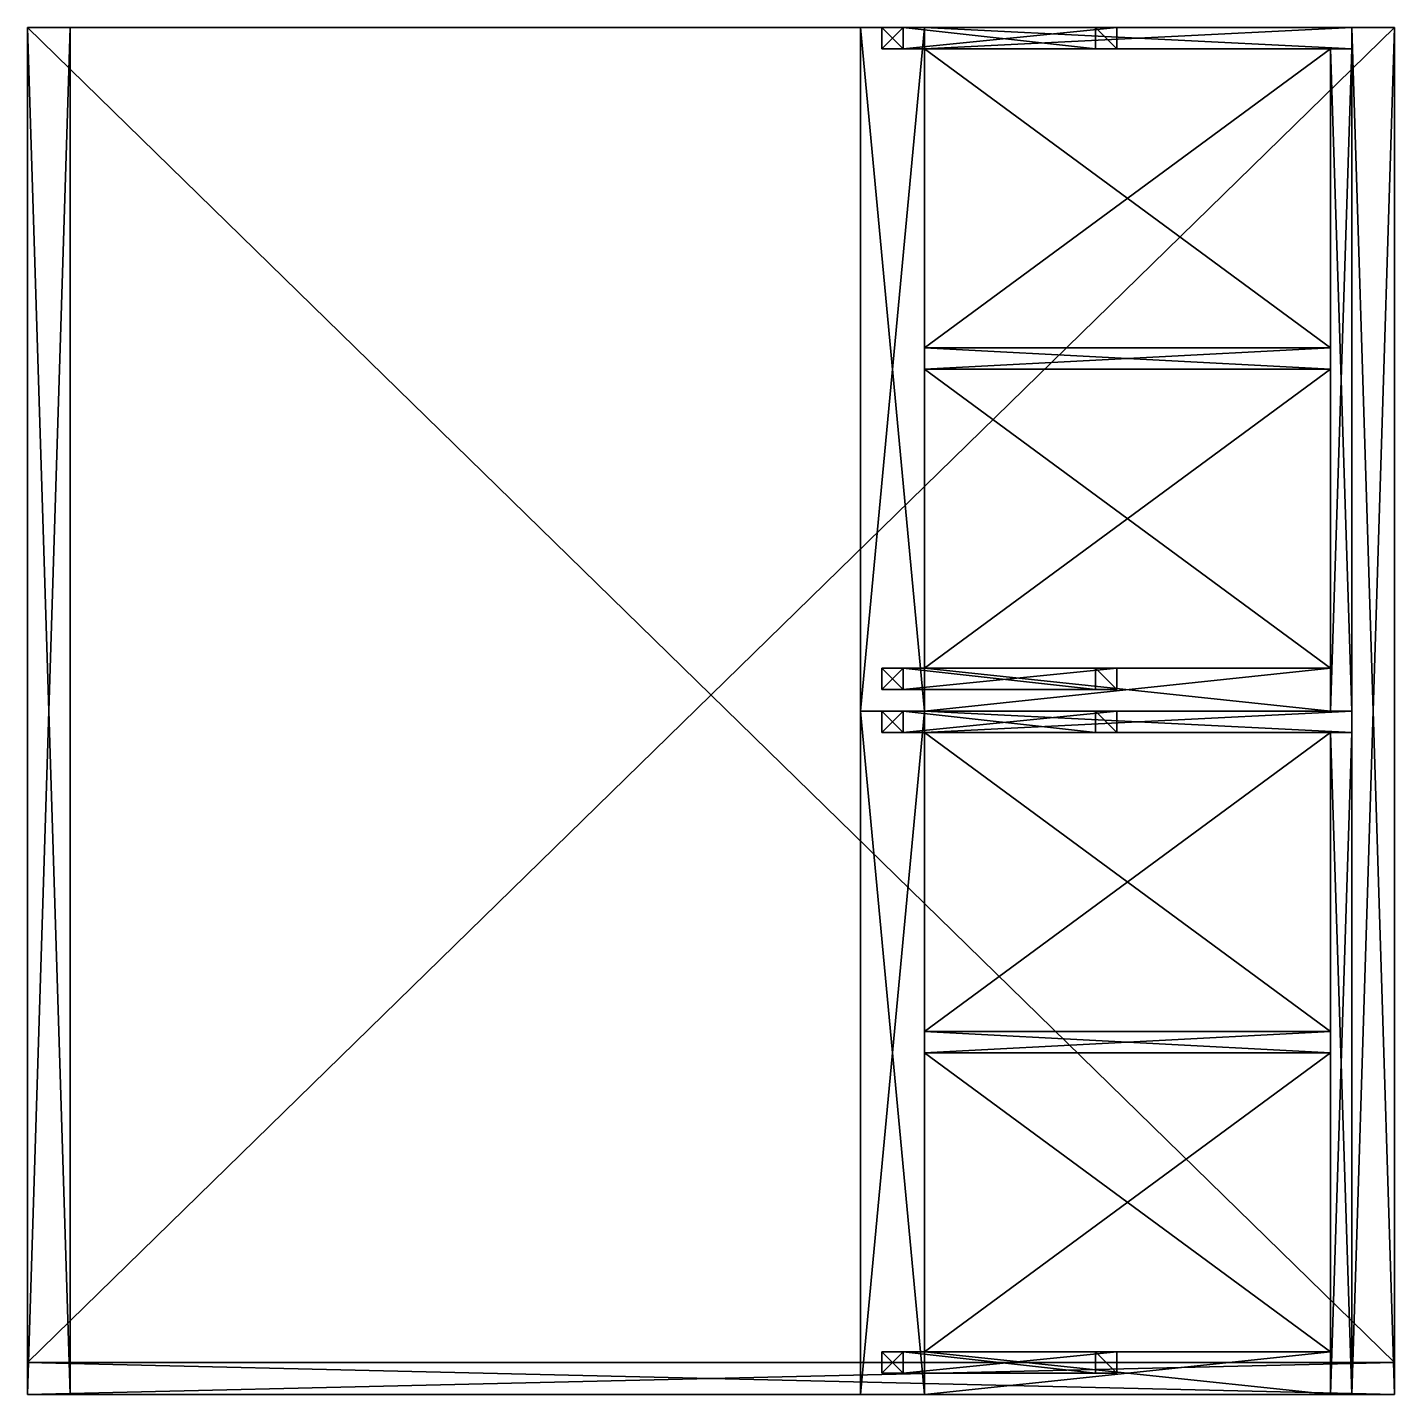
# Model space of a CAD drawing. Extents: x -448 to 576, y 64 to 1088.
import ezdxf

# ---------------------------------------------------------------- set-up
doc = ezdxf.new("R2010")
doc.units = 0

msp = doc.modelspace()

# ---------------------------------------------------------------- meshes
at = {"layer": 'OBJECT000', "color": 50}
mesh = msp.add_polyface(dxfattribs=at)
corners = [(-448, 64, 256), (-448, 88, 256), (576, 88, 256), (576, 64, 256), (-448, 88, 224), (-448, 64, 224), (576, 64, 224), (576, 88, 224)]
mesh.append_faces([[corners[k] for k in face] for face in [(1, 3, 0), (5, 7, 4), (4, 0, 5), (6, 2, 7), (7, 1, 4), (5, 3, 6)]], dxfattribs={"vtx0": -1})
mesh.append_faces([[corners[k] for k in face] for face in [(1, 2, 3), (5, 6, 7), (4, 1, 0), (6, 3, 2), (7, 2, 1), (5, 0, 3)]], dxfattribs={"vtx2": -1})
at = {"layer": 'OBJECT001', "color": 50}
mesh = msp.add_polyface(dxfattribs=at)
corners = [(-448, 64, 224), (-448, 64), (-448, 1088), (-448, 1088, 224), (-416, 1088), (-416, 1088, 224), (-416, 64), (-416, 64, 224)]
mesh.append_faces([[corners[k] for k in face] for face in [(1, 3, 0), (2, 5, 3), (1, 7, 6), (0, 5, 7), (2, 6, 4), (4, 7, 5)]], dxfattribs={"vtx0": -1})
mesh.append_faces([[corners[k] for k in face] for face in [(1, 2, 3), (2, 4, 5), (1, 0, 7), (0, 3, 5), (2, 1, 6), (4, 6, 7)]], dxfattribs={"vtx2": -1})
at = {"layer": 'OBJECT002', "color": 50}
mesh = msp.add_polyface(dxfattribs=at)
corners = [(-448, 64), (-448, 64, -224), (-448, 1088, -224), (-448, 1088), (-416, 1088, -224), (-416, 1088), (-416, 64, -224), (-416, 64)]
mesh.append_faces([[corners[k] for k in face] for face in [(1, 3, 0), (2, 5, 3), (1, 7, 6), (0, 5, 7), (2, 6, 4), (4, 7, 5)]], dxfattribs={"vtx0": -1})
mesh.append_faces([[corners[k] for k in face] for face in [(1, 2, 3), (2, 4, 5), (1, 0, 7), (0, 3, 5), (2, 1, 6), (4, 6, 7)]], dxfattribs={"vtx2": -1})
at = {"layer": 'OBJECT003', "color": 50}
mesh = msp.add_polyface(dxfattribs=at)
corners = [(-448, 64, -224), (-448, 88, -224), (576, 88, -224), (576, 64, -224), (-448, 88, -256), (-448, 64, -256), (576, 64, -256), (576, 88, -256)]
mesh.append_faces([[corners[k] for k in face] for face in [(1, 3, 0), (5, 7, 4), (4, 0, 5), (6, 2, 7), (7, 1, 4), (5, 3, 6)]], dxfattribs={"vtx0": -1})
mesh.append_faces([[corners[k] for k in face] for face in [(1, 2, 3), (5, 6, 7), (4, 1, 0), (6, 3, 2), (7, 2, 1), (5, 0, 3)]], dxfattribs={"vtx2": -1})
at = {"layer": 'OBJECT004', "color": 50}
mesh = msp.add_polyface(dxfattribs=at)
corners = [(-448, 1088, -256), (-448, 88, -256), (576, 88, -256), (576, 1088, -256), (-448, 88, -224), (-448, 1088, -224), (576, 1088, -224), (576, 88, -224)]
mesh.append_faces([[corners[k] for k in face] for face in [(1, 3, 0), (1, 5, 4), (3, 7, 6), (0, 6, 5), (2, 4, 7), (5, 7, 4)]], dxfattribs={"vtx0": -1})
mesh.append_faces([[corners[k] for k in face] for face in [(1, 2, 3), (1, 0, 5), (3, 2, 7), (0, 3, 6), (2, 1, 4), (5, 6, 7)]], dxfattribs={"vtx2": -1})
at = {"layer": 'OBJECT005', "color": 50}
mesh = msp.add_polyface(dxfattribs=at)
corners = [(544, 64), (544, 64, -224), (544, 1088, -224), (544, 1088), (576, 1088, -224), (576, 1088), (576, 64, -224), (576, 64)]
mesh.append_faces([[corners[k] for k in face] for face in [(1, 3, 0), (2, 5, 3), (1, 7, 6), (0, 5, 7), (2, 6, 4), (4, 7, 5)]], dxfattribs={"vtx0": -1})
mesh.append_faces([[corners[k] for k in face] for face in [(1, 2, 3), (2, 4, 5), (1, 0, 7), (0, 3, 5), (2, 1, 6), (4, 6, 7)]], dxfattribs={"vtx2": -1})
at = {"layer": 'OBJECT006', "color": 50}
mesh = msp.add_polyface(dxfattribs=at)
corners = [(544, 64, 224), (544, 64), (544, 1088), (544, 1088, 224), (576, 1088), (576, 1088, 224), (576, 64), (576, 64, 224)]
mesh.append_faces([[corners[k] for k in face] for face in [(1, 3, 0), (2, 5, 3), (1, 7, 6), (0, 5, 7), (2, 6, 4), (4, 7, 5)]], dxfattribs={"vtx0": -1})
mesh.append_faces([[corners[k] for k in face] for face in [(1, 2, 3), (2, 4, 5), (1, 0, 7), (0, 3, 5), (2, 1, 6), (4, 6, 7)]], dxfattribs={"vtx2": -1})
at = {"layer": 'OBJECT007', "color": 50}
mesh = msp.add_polyface(dxfattribs=at)
corners = [(-448, 88, 256), (-448, 1088, 256), (576, 1088, 256), (576, 88, 256), (-448, 1088, 224), (-448, 88, 224), (576, 88, 224), (576, 1088, 224)]
mesh.append_faces([[corners[k] for k in face] for face in [(1, 3, 0), (1, 5, 4), (3, 7, 6), (2, 4, 7), (0, 6, 5), (5, 7, 4)]], dxfattribs={"vtx0": -1})
mesh.append_faces([[corners[k] for k in face] for face in [(1, 2, 3), (1, 0, 5), (3, 2, 7), (2, 1, 4), (0, 3, 6), (5, 6, 7)]], dxfattribs={"vtx2": -1})
at = {"layer": 'OBJECT008', "color": 50}
mesh = msp.add_polyface(dxfattribs=at)
corners = [(192, 592, -32), (192, 608, -32), (208, 608, -32), (208, 592, -32), (192, 608, -224), (192, 592, -224), (208, 592, -224), (208, 608, -224)]
mesh.append_faces([[corners[k] for k in face] for face in [(1, 3, 0), (5, 7, 4), (4, 0, 5), (6, 2, 7), (7, 1, 4), (5, 3, 6)]], dxfattribs={"vtx0": -1})
mesh.append_faces([[corners[k] for k in face] for face in [(1, 2, 3), (5, 6, 7), (4, 1, 0), (6, 3, 2), (7, 2, 1), (5, 0, 3)]], dxfattribs={"vtx2": -1})
at = {"layer": 'OBJECT009', "color": 50}
mesh = msp.add_polyface(dxfattribs=at)
corners = [(208, 592, -88), (208, 608, -88), (352, 608, -32), (352, 592, -32), (208, 608, -96), (208, 592, -96), (368, 592, -32), (368, 608, -32)]
mesh.append_faces([[corners[k] for k in face] for face in [(1, 3, 0), (5, 7, 4), (4, 0, 5), (2, 6, 3), (7, 1, 4), (3, 5, 0)]], dxfattribs={"vtx0": -1})
mesh.append_faces([[corners[k] for k in face] for face in [(1, 2, 3), (5, 6, 7), (4, 1, 0), (2, 7, 6), (7, 2, 1), (3, 6, 5)]], dxfattribs={"vtx2": -1})
at = {"layer": 'OBJECT010', "color": 50}
mesh = msp.add_polyface(dxfattribs=at)
corners = [(224, 576), (224, 608), (528, 608), (528, 576), (224, 608, -32), (224, 576, -32), (528, 576, -32), (528, 608, -32)]
mesh.append_faces([[corners[k] for k in face] for face in [(1, 3, 0), (5, 7, 4), (6, 2, 7), (4, 0, 5), (7, 1, 4), (5, 3, 6)]], dxfattribs={"vtx0": -1})
mesh.append_faces([[corners[k] for k in face] for face in [(1, 2, 3), (5, 6, 7), (6, 3, 2), (4, 1, 0), (7, 2, 1), (5, 0, 3)]], dxfattribs={"vtx2": -1})
at = {"layer": 'OBJECT011', "color": 50}
mesh = msp.add_polyface(dxfattribs=at)
corners = [(176, 576), (176, 1088), (224, 1088), (224, 576), (176, 1088, -32), (176, 576, -32), (224, 576, -32), (224, 1088, -32)]
mesh.append_faces([[corners[k] for k in face] for face in [(1, 3, 0), (5, 7, 4), (6, 2, 7), (4, 0, 5), (7, 1, 4), (5, 3, 6)]], dxfattribs={"vtx0": -1})
mesh.append_faces([[corners[k] for k in face] for face in [(1, 2, 3), (5, 6, 7), (6, 3, 2), (4, 1, 0), (7, 2, 1), (5, 0, 3)]], dxfattribs={"vtx2": -1})
at = {"layer": 'OBJECT012', "color": 50}
mesh = msp.add_polyface(dxfattribs=at)
corners = [(224, 608, -8), (224, 832, -8), (528, 832, -8), (528, 608, -8), (224, 832, -24), (224, 608, -24), (528, 608, -24), (528, 832, -24)]
mesh.append_faces([[corners[k] for k in face] for face in [(1, 3, 0), (5, 7, 4), (6, 2, 7), (4, 0, 5), (7, 1, 4), (5, 3, 6)]], dxfattribs={"vtx0": -1})
mesh.append_faces([[corners[k] for k in face] for face in [(1, 2, 3), (5, 6, 7), (6, 3, 2), (4, 1, 0), (7, 2, 1), (5, 0, 3)]], dxfattribs={"vtx2": -1})
at = {"layer": 'OBJECT013', "color": 50}
mesh = msp.add_polyface(dxfattribs=at)
corners = [(224, 832), (224, 848), (528, 848), (528, 832), (224, 848, -32), (224, 832, -32), (528, 832, -32), (528, 848, -32)]
mesh.append_faces([[corners[k] for k in face] for face in [(1, 3, 0), (5, 7, 4), (6, 2, 7), (4, 0, 5), (7, 1, 4), (5, 3, 6)]], dxfattribs={"vtx0": -1})
mesh.append_faces([[corners[k] for k in face] for face in [(1, 2, 3), (5, 6, 7), (6, 3, 2), (4, 1, 0), (7, 2, 1), (5, 0, 3)]], dxfattribs={"vtx2": -1})
at = {"layer": 'OBJECT014', "color": 50}
mesh = msp.add_polyface(dxfattribs=at)
corners = [(528, 576), (528, 1072), (544, 1072), (544, 576), (528, 1072, -32), (528, 576, -32), (544, 576, -32), (544, 1072, -32)]
mesh.append_faces([[corners[k] for k in face] for face in [(1, 3, 0), (5, 7, 4), (4, 0, 5), (6, 2, 7), (7, 1, 4), (5, 3, 6)]], dxfattribs={"vtx0": -1})
mesh.append_faces([[corners[k] for k in face] for face in [(1, 2, 3), (5, 6, 7), (4, 1, 0), (6, 3, 2), (7, 2, 1), (5, 0, 3)]], dxfattribs={"vtx2": -1})
at = {"layer": 'OBJECT015', "color": 50}
mesh = msp.add_polyface(dxfattribs=at)
corners = [(224, 848, -8), (224, 1072, -8), (528, 1072, -8), (528, 848, -8), (224, 1072, -24), (224, 848, -24), (528, 848, -24), (528, 1072, -24)]
mesh.append_faces([[corners[k] for k in face] for face in [(1, 3, 0), (5, 7, 4), (6, 2, 7), (4, 0, 5), (7, 1, 4), (5, 3, 6)]], dxfattribs={"vtx0": -1})
mesh.append_faces([[corners[k] for k in face] for face in [(1, 2, 3), (5, 6, 7), (6, 3, 2), (4, 1, 0), (7, 2, 1), (5, 0, 3)]], dxfattribs={"vtx2": -1})
at = {"layer": 'OBJECT016', "color": 50}
mesh = msp.add_polyface(dxfattribs=at)
corners = [(224, 1072), (224, 1088), (544, 1088), (544, 1072), (224, 1088, -32), (224, 1072, -32), (544, 1072, -32), (544, 1088, -32)]
mesh.append_faces([[corners[k] for k in face] for face in [(1, 3, 0), (5, 7, 4), (4, 0, 5), (6, 2, 7), (7, 1, 4), (5, 3, 6)]], dxfattribs={"vtx0": -1})
mesh.append_faces([[corners[k] for k in face] for face in [(1, 2, 3), (5, 6, 7), (4, 1, 0), (6, 3, 2), (7, 2, 1), (5, 0, 3)]], dxfattribs={"vtx2": -1})
at = {"layer": 'OBJECT017', "color": 50}
mesh = msp.add_polyface(dxfattribs=at)
corners = [(208, 1072, -88), (208, 1088, -88), (352, 1088, -32), (352, 1072, -32), (208, 1088, -96), (208, 1072, -96), (368, 1072, -32), (368, 1088, -32)]
mesh.append_faces([[corners[k] for k in face] for face in [(1, 3, 0), (5, 7, 4), (4, 0, 5), (2, 6, 3), (7, 1, 4), (3, 5, 0)]], dxfattribs={"vtx0": -1})
mesh.append_faces([[corners[k] for k in face] for face in [(1, 2, 3), (5, 6, 7), (4, 1, 0), (2, 7, 6), (7, 2, 1), (3, 6, 5)]], dxfattribs={"vtx2": -1})
at = {"layer": 'OBJECT018', "color": 50}
mesh = msp.add_polyface(dxfattribs=at)
corners = [(192, 1072, -32), (192, 1088, -32), (208, 1088, -32), (208, 1072, -32), (192, 1088, -224), (192, 1072, -224), (208, 1072, -224), (208, 1088, -224)]
mesh.append_faces([[corners[k] for k in face] for face in [(1, 3, 0), (5, 7, 4), (4, 0, 5), (6, 2, 7), (7, 1, 4), (5, 3, 6)]], dxfattribs={"vtx0": -1})
mesh.append_faces([[corners[k] for k in face] for face in [(1, 2, 3), (5, 6, 7), (4, 1, 0), (6, 3, 2), (7, 2, 1), (5, 0, 3)]], dxfattribs={"vtx2": -1})
at = {"layer": 'OBJECT019', "color": 50}
mesh = msp.add_polyface(dxfattribs=at)
corners = [(192, 80, -32), (192, 96, -32), (208, 96, -32), (208, 80, -32), (192, 96, -224), (192, 80, -224), (208, 80, -224), (208, 96, -224)]
mesh.append_faces([[corners[k] for k in face] for face in [(1, 3, 0), (5, 7, 4), (4, 0, 5), (6, 2, 7), (7, 1, 4), (5, 3, 6)]], dxfattribs={"vtx0": -1})
mesh.append_faces([[corners[k] for k in face] for face in [(1, 2, 3), (5, 6, 7), (4, 1, 0), (6, 3, 2), (7, 2, 1), (5, 0, 3)]], dxfattribs={"vtx2": -1})
at = {"layer": 'OBJECT020', "color": 50}
mesh = msp.add_polyface(dxfattribs=at)
corners = [(208, 80, -88), (208, 96, -88), (352, 96, -32), (352, 80, -32), (208, 96, -96), (208, 80, -96), (368, 80, -32), (368, 96, -32)]
mesh.append_faces([[corners[k] for k in face] for face in [(1, 3, 0), (5, 7, 4), (4, 0, 5), (2, 6, 3), (7, 1, 4), (3, 5, 0)]], dxfattribs={"vtx0": -1})
mesh.append_faces([[corners[k] for k in face] for face in [(1, 2, 3), (5, 6, 7), (4, 1, 0), (2, 7, 6), (7, 2, 1), (3, 6, 5)]], dxfattribs={"vtx2": -1})
at = {"layer": 'OBJECT021', "color": 50}
mesh = msp.add_polyface(dxfattribs=at)
corners = [(224, 64), (224, 96), (528, 96), (528, 64), (224, 96, -32), (224, 64, -32), (528, 64, -32), (528, 96, -32)]
mesh.append_faces([[corners[k] for k in face] for face in [(1, 3, 0), (5, 7, 4), (6, 2, 7), (4, 0, 5), (7, 1, 4), (5, 3, 6)]], dxfattribs={"vtx0": -1})
mesh.append_faces([[corners[k] for k in face] for face in [(1, 2, 3), (5, 6, 7), (6, 3, 2), (4, 1, 0), (7, 2, 1), (5, 0, 3)]], dxfattribs={"vtx2": -1})
at = {"layer": 'OBJECT022', "color": 50}
mesh = msp.add_polyface(dxfattribs=at)
corners = [(176, 64), (176, 576), (224, 576), (224, 64), (176, 576, -32), (176, 64, -32), (224, 64, -32), (224, 576, -32)]
mesh.append_faces([[corners[k] for k in face] for face in [(1, 3, 0), (5, 7, 4), (6, 2, 7), (4, 0, 5), (7, 1, 4), (5, 3, 6)]], dxfattribs={"vtx0": -1})
mesh.append_faces([[corners[k] for k in face] for face in [(1, 2, 3), (5, 6, 7), (6, 3, 2), (4, 1, 0), (7, 2, 1), (5, 0, 3)]], dxfattribs={"vtx2": -1})
at = {"layer": 'OBJECT023', "color": 50}
mesh = msp.add_polyface(dxfattribs=at)
corners = [(224, 96, -8), (224, 320, -8), (528, 320, -8), (528, 96, -8), (224, 320, -24), (224, 96, -24), (528, 96, -24), (528, 320, -24)]
mesh.append_faces([[corners[k] for k in face] for face in [(1, 3, 0), (5, 7, 4), (6, 2, 7), (4, 0, 5), (7, 1, 4), (5, 3, 6)]], dxfattribs={"vtx0": -1})
mesh.append_faces([[corners[k] for k in face] for face in [(1, 2, 3), (5, 6, 7), (6, 3, 2), (4, 1, 0), (7, 2, 1), (5, 0, 3)]], dxfattribs={"vtx2": -1})
at = {"layer": 'OBJECT024', "color": 50}
mesh = msp.add_polyface(dxfattribs=at)
corners = [(224, 320), (224, 336), (528, 336), (528, 320), (224, 336, -32), (224, 320, -32), (528, 320, -32), (528, 336, -32)]
mesh.append_faces([[corners[k] for k in face] for face in [(1, 3, 0), (5, 7, 4), (6, 2, 7), (4, 0, 5), (7, 1, 4), (5, 3, 6)]], dxfattribs={"vtx0": -1})
mesh.append_faces([[corners[k] for k in face] for face in [(1, 2, 3), (5, 6, 7), (6, 3, 2), (4, 1, 0), (7, 2, 1), (5, 0, 3)]], dxfattribs={"vtx2": -1})
at = {"layer": 'OBJECT025', "color": 50}
mesh = msp.add_polyface(dxfattribs=at)
corners = [(528, 64), (528, 560), (544, 560), (544, 64), (528, 560, -32), (528, 64, -32), (544, 64, -32), (544, 560, -32)]
mesh.append_faces([[corners[k] for k in face] for face in [(1, 3, 0), (5, 7, 4), (4, 0, 5), (6, 2, 7), (7, 1, 4), (5, 3, 6)]], dxfattribs={"vtx0": -1})
mesh.append_faces([[corners[k] for k in face] for face in [(1, 2, 3), (5, 6, 7), (4, 1, 0), (6, 3, 2), (7, 2, 1), (5, 0, 3)]], dxfattribs={"vtx2": -1})
at = {"layer": 'OBJECT026', "color": 50}
mesh = msp.add_polyface(dxfattribs=at)
corners = [(224, 336, -8), (224, 560, -8), (528, 560, -8), (528, 336, -8), (224, 560, -24), (224, 336, -24), (528, 336, -24), (528, 560, -24)]
mesh.append_faces([[corners[k] for k in face] for face in [(1, 3, 0), (5, 7, 4), (6, 2, 7), (4, 0, 5), (7, 1, 4), (5, 3, 6)]], dxfattribs={"vtx0": -1})
mesh.append_faces([[corners[k] for k in face] for face in [(1, 2, 3), (5, 6, 7), (6, 3, 2), (4, 1, 0), (7, 2, 1), (5, 0, 3)]], dxfattribs={"vtx2": -1})
at = {"layer": 'OBJECT027', "color": 50}
mesh = msp.add_polyface(dxfattribs=at)
corners = [(224, 560), (224, 576), (544, 576), (544, 560), (224, 576, -32), (224, 560, -32), (544, 560, -32), (544, 576, -32)]
mesh.append_faces([[corners[k] for k in face] for face in [(1, 3, 0), (5, 7, 4), (4, 0, 5), (6, 2, 7), (7, 1, 4), (5, 3, 6)]], dxfattribs={"vtx0": -1})
mesh.append_faces([[corners[k] for k in face] for face in [(1, 2, 3), (5, 6, 7), (4, 1, 0), (6, 3, 2), (7, 2, 1), (5, 0, 3)]], dxfattribs={"vtx2": -1})
at = {"layer": 'OBJECT028', "color": 50}
mesh = msp.add_polyface(dxfattribs=at)
corners = [(208, 560, -88), (208, 576, -88), (352, 576, -32), (352, 560, -32), (208, 576, -96), (208, 560, -96), (368, 560, -32), (368, 576, -32)]
mesh.append_faces([[corners[k] for k in face] for face in [(1, 3, 0), (5, 7, 4), (4, 0, 5), (2, 6, 3), (7, 1, 4), (3, 5, 0)]], dxfattribs={"vtx0": -1})
mesh.append_faces([[corners[k] for k in face] for face in [(1, 2, 3), (5, 6, 7), (4, 1, 0), (2, 7, 6), (7, 2, 1), (3, 6, 5)]], dxfattribs={"vtx2": -1})
at = {"layer": 'OBJECT029', "color": 50}
mesh = msp.add_polyface(dxfattribs=at)
corners = [(192, 560, -32), (192, 576, -32), (208, 576, -32), (208, 560, -32), (192, 576, -224), (192, 560, -224), (208, 560, -224), (208, 576, -224)]
mesh.append_faces([[corners[k] for k in face] for face in [(1, 3, 0), (5, 7, 4), (4, 0, 5), (6, 2, 7), (7, 1, 4), (5, 3, 6)]], dxfattribs={"vtx0": -1})
mesh.append_faces([[corners[k] for k in face] for face in [(1, 2, 3), (5, 6, 7), (4, 1, 0), (6, 3, 2), (7, 2, 1), (5, 0, 3)]], dxfattribs={"vtx2": -1})

doc.saveas('drawing.dxf')
